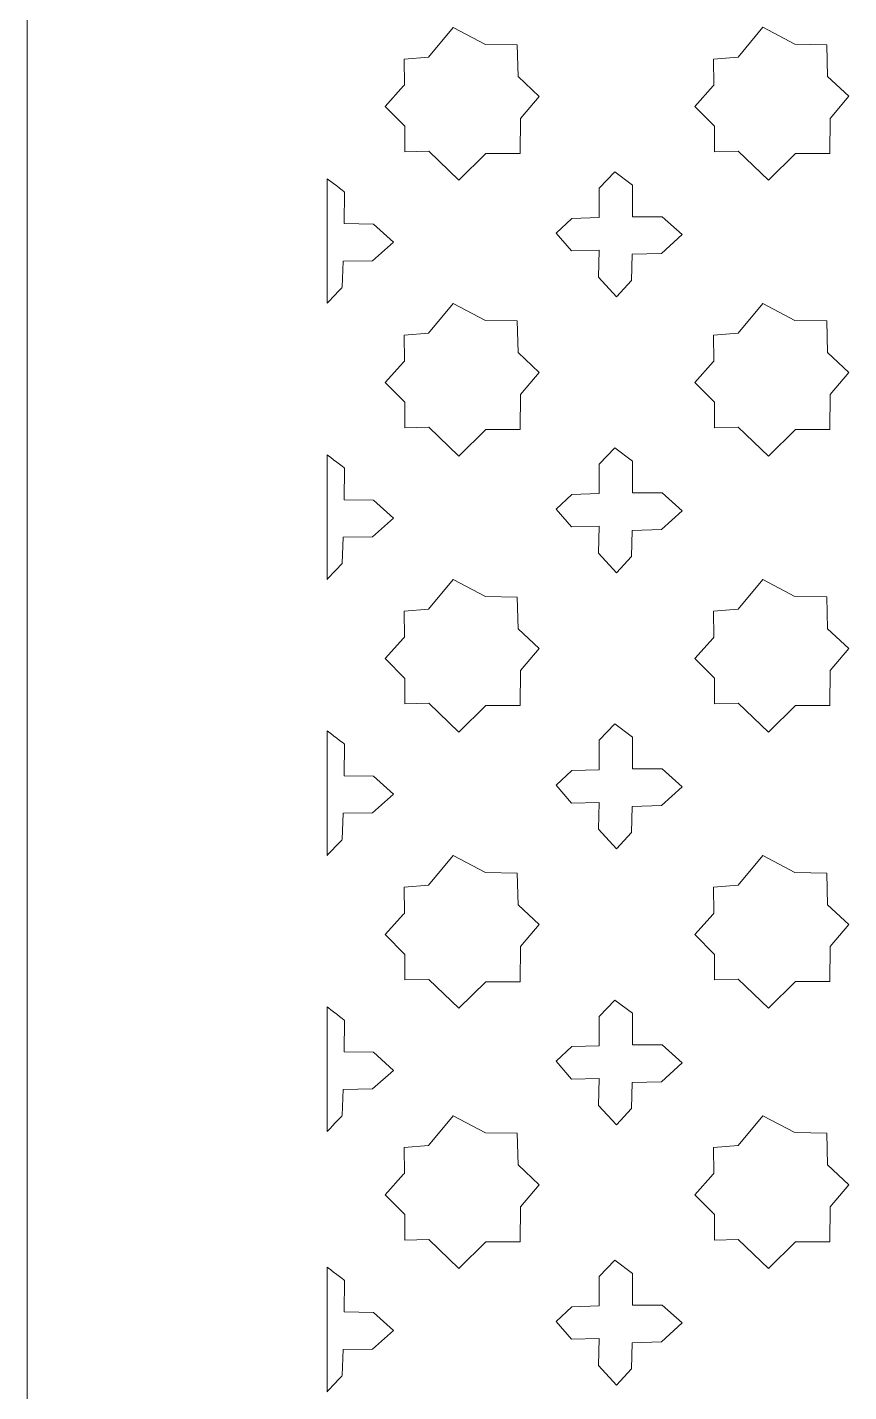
# Model space of a CAD drawing. Header units: millimetres. Extents: x -4097 to -2704, y 515 to 1715.
# Drawn here: x -3255.3 to -3145.7, y 1385.8 to 1567.6 of the extents above; entities that cross this region are included whole.
import ezdxf

# ---------------------------------------------------------------- set-up
doc = ezdxf.new("R2010")
doc.units = ezdxf.units.MM
doc.header["$MEASUREMENT"] = 0
doc.layers.add('Katman 1', color=7, linetype='Continuous')

msp = doc.modelspace()

# ---------------------------------------------------------------- linework, layer by layer
at = {"layer": 'Katman 1', "color": 250, "lineweight": 20}
for points in [[(-3255.2674, 534.0834), (-3255.2674, 534.0834), (-3255.2674, 1696.2782), (-3255.2674, 1696.2782)], [(-3215.267, 1547.4637), (-3215.267, 1543.6246), (-3215.267, 1537.9572), (-3215.267, 1530.8536)], [(-3215.267, 1510.6672), (-3215.267, 1506.8282), (-3215.267, 1501.1608), (-3215.267, 1494.0571)], [(-3215.267, 1473.8707), (-3215.267, 1470.0316), (-3215.267, 1464.3642), (-3215.267, 1457.2606)], [(-3215.267, 1437.0742), (-3215.267, 1433.2352), (-3215.267, 1427.5678), (-3215.267, 1420.4641)], [(-3215.267, 1402.3973), (-3215.267, 1398.5581), (-3215.267, 1392.8907), (-3215.267, 1385.787)]]:
    msp.add_open_spline(points, degree=3, dxfattribs=at)
for points, knots in [([(-3201.7243, 1551.1332), (-3201.7243, 1551.1332), (-3204.9032, 1551.0479), (-3204.9032, 1551.0479), (-3204.9032, 1551.0479), (-3204.9032, 1554.4565), (-3204.9032, 1554.4565), (-3204.9032, 1554.4565), (-3207.521, 1557.0982), (-3207.521, 1557.0982), (-3207.521, 1557.0982), (-3205.0902, 1559.825), (-3205.0902, 1559.825), (-3205.0902, 1559.825), (-3204.9843, 1559.9318), (-3204.9843, 1559.9318), (-3204.9843, 1559.9318), (-3205.0264, 1563.4036), (-3205.0264, 1563.4036), (-3205.0264, 1563.4036), (-3201.7521, 1563.669), (-3201.7521, 1563.669), (-3201.7521, 1563.669), (-3198.4692, 1567.6331), (-3198.4692, 1567.6331), (-3198.4692, 1567.6331), (-3194.1681, 1565.3715), (-3194.1681, 1565.3715), (-3194.1681, 1565.3715), (-3189.9223, 1565.2961), (-3189.9223, 1565.2961), (-3189.9223, 1565.2961), (-3189.8119, 1561.0747), (-3189.8119, 1561.0747), (-3189.8119, 1561.0747), (-3186.9997, 1558.4361), (-3186.9997, 1558.4361), (-3186.9997, 1558.4361), (-3189.4812, 1555.4961), (-3189.4812, 1555.4961), (-3189.4812, 1555.4961), (-3189.5363, 1550.8221), (-3189.5363, 1550.8221), (-3189.5363, 1550.8221), (-3194.1131, 1550.8221), (-3194.1131, 1550.8221), (-3194.1131, 1550.8221), (-3197.6972, 1547.2791), (-3197.6972, 1547.2791), (-3197.6972, 1547.2791), (-3201.7243, 1551.1332), (-3201.7243, 1551.1332)], [0, 0, 0, 0, 0.05882353, 0.05882353, 0.05882353, 0.11764706, 0.11764706, 0.11764706, 0.17647059, 0.17647059, 0.17647059, 0.23529412, 0.23529412, 0.23529412, 0.29411765, 0.29411765, 0.29411765, 0.35294118, 0.35294118, 0.35294118, 0.41176471, 0.41176471, 0.41176471, 0.47058824, 0.47058824, 0.47058824, 0.52941176, 0.52941176, 0.52941176, 0.58823529, 0.58823529, 0.58823529, 0.64705882, 0.64705882, 0.64705882, 0.70588235, 0.70588235, 0.70588235, 0.76470588, 0.76470588, 0.76470588, 0.82352941, 0.82352941, 0.82352941, 0.88235294, 0.88235294, 0.88235294, 0.94117647, 0.94117647, 0.94117647, 1, 1, 1, 1]), ([(-3160.4484, 1551.1384), (-3160.4484, 1551.1384), (-3163.6273, 1551.0532), (-3163.6273, 1551.0532), (-3163.6273, 1551.0532), (-3163.6273, 1554.4619), (-3163.6273, 1554.4619), (-3163.6273, 1554.4619), (-3166.2451, 1557.1034), (-3166.2451, 1557.1034), (-3166.2451, 1557.1034), (-3163.8142, 1559.8301), (-3163.8142, 1559.8301), (-3163.8142, 1559.8301), (-3163.7085, 1559.9371), (-3163.7085, 1559.9371), (-3163.7085, 1559.9371), (-3163.7503, 1563.409), (-3163.7503, 1563.409), (-3163.7503, 1563.409), (-3160.4763, 1563.6744), (-3160.4763, 1563.6744), (-3160.4763, 1563.6744), (-3157.1932, 1567.6385), (-3157.1932, 1567.6385), (-3157.1932, 1567.6385), (-3152.8922, 1565.3769), (-3152.8922, 1565.3769), (-3152.8922, 1565.3769), (-3148.6464, 1565.3015), (-3148.6464, 1565.3015), (-3148.6464, 1565.3015), (-3148.536, 1561.08), (-3148.536, 1561.08), (-3148.536, 1561.08), (-3145.7238, 1558.4415), (-3145.7238, 1558.4415), (-3145.7238, 1558.4415), (-3148.2052, 1555.5014), (-3148.2052, 1555.5014), (-3148.2052, 1555.5014), (-3148.2603, 1550.8275), (-3148.2603, 1550.8275), (-3148.2603, 1550.8275), (-3152.8371, 1550.8275), (-3152.8371, 1550.8275), (-3152.8371, 1550.8275), (-3156.4214, 1547.2844), (-3156.4214, 1547.2844), (-3156.4214, 1547.2844), (-3160.4484, 1551.1384), (-3160.4484, 1551.1384)], [0, 0, 0, 0, 0.05882353, 0.05882353, 0.05882353, 0.11764706, 0.11764706, 0.11764706, 0.17647059, 0.17647059, 0.17647059, 0.23529412, 0.23529412, 0.23529412, 0.29411765, 0.29411765, 0.29411765, 0.35294118, 0.35294118, 0.35294118, 0.41176471, 0.41176471, 0.41176471, 0.47058824, 0.47058824, 0.47058824, 0.52941176, 0.52941176, 0.52941176, 0.58823529, 0.58823529, 0.58823529, 0.64705882, 0.64705882, 0.64705882, 0.70588235, 0.70588235, 0.70588235, 0.76470588, 0.76470588, 0.76470588, 0.82352941, 0.82352941, 0.82352941, 0.88235294, 0.88235294, 0.88235294, 0.94117647, 0.94117647, 0.94117647, 1, 1, 1, 1]), ([(-3176.6703, 1531.7231), (-3176.6703, 1531.7231), (-3179.0761, 1534.3354), (-3179.0761, 1534.3354), (-3179.0761, 1534.3354), (-3179.0138, 1537.9248), (-3179.0138, 1537.9248), (-3179.0138, 1537.9248), (-3182.676, 1537.8358), (-3182.676, 1537.8358), (-3182.676, 1537.8358), (-3184.7176, 1540.2131), (-3184.7176, 1540.2131), (-3184.7176, 1540.2131), (-3182.6434, 1542.1723), (-3182.6434, 1542.1723), (-3182.6434, 1542.1723), (-3178.9932, 1542.2811), (-3178.9932, 1542.2811), (-3178.9932, 1542.2811), (-3178.9932, 1546.1997), (-3178.9932, 1546.1997), (-3178.9932, 1546.1997), (-3176.9191, 1548.3765), (-3176.9191, 1548.3765), (-3176.9191, 1548.3765), (-3174.5628, 1546.6056), (-3174.5628, 1546.6056), (-3174.5628, 1546.6056), (-3174.5628, 1542.3901), (-3174.5628, 1542.3901), (-3174.5628, 1542.3901), (-3170.6153, 1542.3901), (-3170.6153, 1542.3901), (-3170.6153, 1542.3901), (-3167.9274, 1540.0084), (-3167.9274, 1540.0084), (-3167.9274, 1540.0084), (-3170.697, 1537.4919), (-3170.697, 1537.4919), (-3170.697, 1537.4919), (-3174.5962, 1537.3831), (-3174.5962, 1537.3831), (-3174.5962, 1537.3831), (-3174.6792, 1533.9001), (-3174.6792, 1533.9001), (-3174.6792, 1533.9001), (-3176.6703, 1531.7231), (-3176.6703, 1531.7231)], [0, 0, 0, 0, 0.0625, 0.0625, 0.0625, 0.125, 0.125, 0.125, 0.1875, 0.1875, 0.1875, 0.25, 0.25, 0.25, 0.3125, 0.3125, 0.3125, 0.375, 0.375, 0.375, 0.4375, 0.4375, 0.4375, 0.5, 0.5, 0.5, 0.5625, 0.5625, 0.5625, 0.625, 0.625, 0.625, 0.6875, 0.6875, 0.6875, 0.75, 0.75, 0.75, 0.8125, 0.8125, 0.8125, 0.875, 0.875, 0.875, 0.9375, 0.9375, 0.9375, 1, 1, 1, 1]), ([(-3215.267, 1547.4637), (-3214.972, 1547.2358), (-3212.9715, 1545.689), (-3212.9715, 1545.689), (-3212.9715, 1545.689), (-3213.0293, 1541.4739), (-3213.0293, 1541.4739), (-3213.0293, 1541.4739), (-3209.0822, 1541.4205), (-3209.0822, 1541.4205), (-3209.0822, 1541.4205), (-3206.4273, 1539.003), (-3206.4273, 1539.003), (-3206.4273, 1539.003), (-3209.2312, 1536.5241), (-3209.2312, 1536.5241), (-3209.2312, 1536.5241), (-3213.1316, 1536.468), (-3213.1316, 1536.468), (-3213.1316, 1536.468), (-3213.2624, 1532.9864), (-3213.2624, 1532.9864), (-3213.2624, 1532.9864), (-3215.0764, 1531.0566), (-3215.267, 1530.8536)], [0, 0, 0, 0, 0.125, 0.125, 0.125, 0.25, 0.25, 0.25, 0.375, 0.375, 0.375, 0.5, 0.5, 0.5, 0.625, 0.625, 0.625, 0.75, 0.75, 0.75, 0.875, 0.875, 0.875, 1, 1, 1, 1]), ([(-3201.7243, 1514.3366), (-3201.7243, 1514.3366), (-3204.9032, 1514.2514), (-3204.9032, 1514.2514), (-3204.9032, 1514.2514), (-3204.9032, 1517.6599), (-3204.9032, 1517.6599), (-3204.9032, 1517.6599), (-3207.521, 1520.3016), (-3207.521, 1520.3016), (-3207.521, 1520.3016), (-3205.0902, 1523.0285), (-3205.0902, 1523.0285), (-3205.0902, 1523.0285), (-3204.9843, 1523.1354), (-3204.9843, 1523.1354), (-3204.9843, 1523.1354), (-3205.0264, 1526.6072), (-3205.0264, 1526.6072), (-3205.0264, 1526.6072), (-3201.7521, 1526.8725), (-3201.7521, 1526.8725), (-3201.7521, 1526.8725), (-3198.4692, 1530.8367), (-3198.4692, 1530.8367), (-3198.4692, 1530.8367), (-3194.1681, 1528.5751), (-3194.1681, 1528.5751), (-3194.1681, 1528.5751), (-3189.9223, 1528.4996), (-3189.9223, 1528.4996), (-3189.9223, 1528.4996), (-3189.8119, 1524.2781), (-3189.8119, 1524.2781), (-3189.8119, 1524.2781), (-3186.9997, 1521.6396), (-3186.9997, 1521.6396), (-3186.9997, 1521.6396), (-3189.4812, 1518.6996), (-3189.4812, 1518.6996), (-3189.4812, 1518.6996), (-3189.5363, 1514.0256), (-3189.5363, 1514.0256), (-3189.5363, 1514.0256), (-3194.1131, 1514.0256), (-3194.1131, 1514.0256), (-3194.1131, 1514.0256), (-3197.6972, 1510.4826), (-3197.6972, 1510.4826), (-3197.6972, 1510.4826), (-3201.7243, 1514.3366), (-3201.7243, 1514.3366)], [0, 0, 0, 0, 0.05882353, 0.05882353, 0.05882353, 0.11764706, 0.11764706, 0.11764706, 0.17647059, 0.17647059, 0.17647059, 0.23529412, 0.23529412, 0.23529412, 0.29411765, 0.29411765, 0.29411765, 0.35294118, 0.35294118, 0.35294118, 0.41176471, 0.41176471, 0.41176471, 0.47058824, 0.47058824, 0.47058824, 0.52941176, 0.52941176, 0.52941176, 0.58823529, 0.58823529, 0.58823529, 0.64705882, 0.64705882, 0.64705882, 0.70588235, 0.70588235, 0.70588235, 0.76470588, 0.76470588, 0.76470588, 0.82352941, 0.82352941, 0.82352941, 0.88235294, 0.88235294, 0.88235294, 0.94117647, 0.94117647, 0.94117647, 1, 1, 1, 1]), ([(-3160.4484, 1514.3419), (-3160.4484, 1514.3419), (-3163.6273, 1514.2567), (-3163.6273, 1514.2567), (-3163.6273, 1514.2567), (-3163.6273, 1517.6653), (-3163.6273, 1517.6653), (-3163.6273, 1517.6653), (-3166.2451, 1520.3069), (-3166.2451, 1520.3069), (-3166.2451, 1520.3069), (-3163.8142, 1523.0337), (-3163.8142, 1523.0337), (-3163.8142, 1523.0337), (-3163.7085, 1523.1407), (-3163.7085, 1523.1407), (-3163.7085, 1523.1407), (-3163.7503, 1526.6126), (-3163.7503, 1526.6126), (-3163.7503, 1526.6126), (-3160.4763, 1526.8779), (-3160.4763, 1526.8779), (-3160.4763, 1526.8779), (-3157.1932, 1530.8421), (-3157.1932, 1530.8421), (-3157.1932, 1530.8421), (-3152.8922, 1528.5805), (-3152.8922, 1528.5805), (-3152.8922, 1528.5805), (-3148.6464, 1528.505), (-3148.6464, 1528.505), (-3148.6464, 1528.505), (-3148.536, 1524.2834), (-3148.536, 1524.2834), (-3148.536, 1524.2834), (-3145.7238, 1521.6449), (-3145.7238, 1521.6449), (-3145.7238, 1521.6449), (-3148.2052, 1518.7049), (-3148.2052, 1518.7049), (-3148.2052, 1518.7049), (-3148.2603, 1514.031), (-3148.2603, 1514.031), (-3148.2603, 1514.031), (-3152.8371, 1514.031), (-3152.8371, 1514.031), (-3152.8371, 1514.031), (-3156.4214, 1510.4879), (-3156.4214, 1510.4879), (-3156.4214, 1510.4879), (-3160.4484, 1514.3419), (-3160.4484, 1514.3419)], [0, 0, 0, 0, 0.05882353, 0.05882353, 0.05882353, 0.11764706, 0.11764706, 0.11764706, 0.17647059, 0.17647059, 0.17647059, 0.23529412, 0.23529412, 0.23529412, 0.29411765, 0.29411765, 0.29411765, 0.35294118, 0.35294118, 0.35294118, 0.41176471, 0.41176471, 0.41176471, 0.47058824, 0.47058824, 0.47058824, 0.52941176, 0.52941176, 0.52941176, 0.58823529, 0.58823529, 0.58823529, 0.64705882, 0.64705882, 0.64705882, 0.70588235, 0.70588235, 0.70588235, 0.76470588, 0.76470588, 0.76470588, 0.82352941, 0.82352941, 0.82352941, 0.88235294, 0.88235294, 0.88235294, 0.94117647, 0.94117647, 0.94117647, 1, 1, 1, 1]), ([(-3176.6703, 1494.9266), (-3176.6703, 1494.9266), (-3179.0761, 1497.5389), (-3179.0761, 1497.5389), (-3179.0761, 1497.5389), (-3179.0138, 1501.1283), (-3179.0138, 1501.1283), (-3179.0138, 1501.1283), (-3182.676, 1501.0393), (-3182.676, 1501.0393), (-3182.676, 1501.0393), (-3184.7176, 1503.4166), (-3184.7176, 1503.4166), (-3184.7176, 1503.4166), (-3182.6434, 1505.3758), (-3182.6434, 1505.3758), (-3182.6434, 1505.3758), (-3178.9932, 1505.4846), (-3178.9932, 1505.4846), (-3178.9932, 1505.4846), (-3178.9932, 1509.4031), (-3178.9932, 1509.4031), (-3178.9932, 1509.4031), (-3176.9191, 1511.58), (-3176.9191, 1511.58), (-3176.9191, 1511.58), (-3174.5628, 1509.809), (-3174.5628, 1509.809), (-3174.5628, 1509.809), (-3174.5628, 1505.5935), (-3174.5628, 1505.5935), (-3174.5628, 1505.5935), (-3170.6153, 1505.5935), (-3170.6153, 1505.5935), (-3170.6153, 1505.5935), (-3167.9274, 1503.212), (-3167.9274, 1503.212), (-3167.9274, 1503.212), (-3170.697, 1500.6955), (-3170.697, 1500.6955), (-3170.697, 1500.6955), (-3174.5962, 1500.5867), (-3174.5962, 1500.5867), (-3174.5962, 1500.5867), (-3174.6792, 1497.1036), (-3174.6792, 1497.1036), (-3174.6792, 1497.1036), (-3176.6703, 1494.9266), (-3176.6703, 1494.9266)], [0, 0, 0, 0, 0.0625, 0.0625, 0.0625, 0.125, 0.125, 0.125, 0.1875, 0.1875, 0.1875, 0.25, 0.25, 0.25, 0.3125, 0.3125, 0.3125, 0.375, 0.375, 0.375, 0.4375, 0.4375, 0.4375, 0.5, 0.5, 0.5, 0.5625, 0.5625, 0.5625, 0.625, 0.625, 0.625, 0.6875, 0.6875, 0.6875, 0.75, 0.75, 0.75, 0.8125, 0.8125, 0.8125, 0.875, 0.875, 0.875, 0.9375, 0.9375, 0.9375, 1, 1, 1, 1]), ([(-3215.267, 1510.6672), (-3214.972, 1510.4393), (-3212.9715, 1508.8926), (-3212.9715, 1508.8926), (-3212.9715, 1508.8926), (-3213.0293, 1504.6775), (-3213.0293, 1504.6775), (-3213.0293, 1504.6775), (-3209.0822, 1504.6241), (-3209.0822, 1504.6241), (-3209.0822, 1504.6241), (-3206.4273, 1502.2063), (-3206.4273, 1502.2063), (-3206.4273, 1502.2063), (-3209.2312, 1499.7275), (-3209.2312, 1499.7275), (-3209.2312, 1499.7275), (-3213.1316, 1499.6713), (-3213.1316, 1499.6713), (-3213.1316, 1499.6713), (-3213.2624, 1496.1898), (-3213.2624, 1496.1898), (-3213.2624, 1496.1898), (-3215.0764, 1494.2601), (-3215.267, 1494.0571)], [0, 0, 0, 0, 0.125, 0.125, 0.125, 0.25, 0.25, 0.25, 0.375, 0.375, 0.375, 0.5, 0.5, 0.5, 0.625, 0.625, 0.625, 0.75, 0.75, 0.75, 0.875, 0.875, 0.875, 1, 1, 1, 1]), ([(-3201.7243, 1477.5402), (-3201.7243, 1477.5402), (-3204.9032, 1477.4549), (-3204.9032, 1477.4549), (-3204.9032, 1477.4549), (-3204.9032, 1480.8635), (-3204.9032, 1480.8635), (-3204.9032, 1480.8635), (-3207.521, 1483.5052), (-3207.521, 1483.5052), (-3207.521, 1483.5052), (-3205.0902, 1486.2319), (-3205.0902, 1486.2319), (-3205.0902, 1486.2319), (-3204.9843, 1486.3388), (-3204.9843, 1486.3388), (-3204.9843, 1486.3388), (-3205.0264, 1489.8106), (-3205.0264, 1489.8106), (-3205.0264, 1489.8106), (-3201.7521, 1490.076), (-3201.7521, 1490.076), (-3201.7521, 1490.076), (-3198.4692, 1494.0401), (-3198.4692, 1494.0401), (-3198.4692, 1494.0401), (-3194.1681, 1491.7785), (-3194.1681, 1491.7785), (-3194.1681, 1491.7785), (-3189.9223, 1491.7031), (-3189.9223, 1491.7031), (-3189.9223, 1491.7031), (-3189.8119, 1487.4817), (-3189.8119, 1487.4817), (-3189.8119, 1487.4817), (-3186.9997, 1484.8431), (-3186.9997, 1484.8431), (-3186.9997, 1484.8431), (-3189.4812, 1481.9031), (-3189.4812, 1481.9031), (-3189.4812, 1481.9031), (-3189.5363, 1477.2291), (-3189.5363, 1477.2291), (-3189.5363, 1477.2291), (-3194.1131, 1477.2291), (-3194.1131, 1477.2291), (-3194.1131, 1477.2291), (-3197.6972, 1473.6861), (-3197.6972, 1473.6861), (-3197.6972, 1473.6861), (-3201.7243, 1477.5402), (-3201.7243, 1477.5402)], [0, 0, 0, 0, 0.05882353, 0.05882353, 0.05882353, 0.11764706, 0.11764706, 0.11764706, 0.17647059, 0.17647059, 0.17647059, 0.23529412, 0.23529412, 0.23529412, 0.29411765, 0.29411765, 0.29411765, 0.35294118, 0.35294118, 0.35294118, 0.41176471, 0.41176471, 0.41176471, 0.47058824, 0.47058824, 0.47058824, 0.52941176, 0.52941176, 0.52941176, 0.58823529, 0.58823529, 0.58823529, 0.64705882, 0.64705882, 0.64705882, 0.70588235, 0.70588235, 0.70588235, 0.76470588, 0.76470588, 0.76470588, 0.82352941, 0.82352941, 0.82352941, 0.88235294, 0.88235294, 0.88235294, 0.94117647, 0.94117647, 0.94117647, 1, 1, 1, 1]), ([(-3160.4484, 1477.5454), (-3160.4484, 1477.5454), (-3163.6273, 1477.4602), (-3163.6273, 1477.4602), (-3163.6273, 1477.4602), (-3163.6273, 1480.8689), (-3163.6273, 1480.8689), (-3163.6273, 1480.8689), (-3166.2451, 1483.5104), (-3166.2451, 1483.5104), (-3166.2451, 1483.5104), (-3163.8142, 1486.2371), (-3163.8142, 1486.2371), (-3163.8142, 1486.2371), (-3163.7085, 1486.3441), (-3163.7085, 1486.3441), (-3163.7085, 1486.3441), (-3163.7503, 1489.816), (-3163.7503, 1489.816), (-3163.7503, 1489.816), (-3160.4763, 1490.0814), (-3160.4763, 1490.0814), (-3160.4763, 1490.0814), (-3157.1932, 1494.0455), (-3157.1932, 1494.0455), (-3157.1932, 1494.0455), (-3152.8922, 1491.7839), (-3152.8922, 1491.7839), (-3152.8922, 1491.7839), (-3148.6464, 1491.7085), (-3148.6464, 1491.7085), (-3148.6464, 1491.7085), (-3148.536, 1487.4869), (-3148.536, 1487.4869), (-3148.536, 1487.4869), (-3145.7238, 1484.8485), (-3145.7238, 1484.8485), (-3145.7238, 1484.8485), (-3148.2052, 1481.9084), (-3148.2052, 1481.9084), (-3148.2052, 1481.9084), (-3148.2603, 1477.2345), (-3148.2603, 1477.2345), (-3148.2603, 1477.2345), (-3152.8371, 1477.2345), (-3152.8371, 1477.2345), (-3152.8371, 1477.2345), (-3156.4214, 1473.6914), (-3156.4214, 1473.6914), (-3156.4214, 1473.6914), (-3160.4484, 1477.5454), (-3160.4484, 1477.5454)], [0, 0, 0, 0, 0.05882353, 0.05882353, 0.05882353, 0.11764706, 0.11764706, 0.11764706, 0.17647059, 0.17647059, 0.17647059, 0.23529412, 0.23529412, 0.23529412, 0.29411765, 0.29411765, 0.29411765, 0.35294118, 0.35294118, 0.35294118, 0.41176471, 0.41176471, 0.41176471, 0.47058824, 0.47058824, 0.47058824, 0.52941176, 0.52941176, 0.52941176, 0.58823529, 0.58823529, 0.58823529, 0.64705882, 0.64705882, 0.64705882, 0.70588235, 0.70588235, 0.70588235, 0.76470588, 0.76470588, 0.76470588, 0.82352941, 0.82352941, 0.82352941, 0.88235294, 0.88235294, 0.88235294, 0.94117647, 0.94117647, 0.94117647, 1, 1, 1, 1]), ([(-3215.267, 1473.8707), (-3214.972, 1473.6428), (-3212.9715, 1472.096), (-3212.9715, 1472.096), (-3212.9715, 1472.096), (-3213.0293, 1467.8809), (-3213.0293, 1467.8809), (-3213.0293, 1467.8809), (-3209.0822, 1467.8275), (-3209.0822, 1467.8275), (-3209.0822, 1467.8275), (-3206.4273, 1465.4099), (-3206.4273, 1465.4099), (-3206.4273, 1465.4099), (-3209.2312, 1462.9311), (-3209.2312, 1462.9311), (-3209.2312, 1462.9311), (-3213.1316, 1462.8749), (-3213.1316, 1462.8749), (-3213.1316, 1462.8749), (-3213.2624, 1459.3933), (-3213.2624, 1459.3933), (-3213.2624, 1459.3933), (-3215.0764, 1457.4636), (-3215.267, 1457.2606)], [0, 0, 0, 0, 0.125, 0.125, 0.125, 0.25, 0.25, 0.25, 0.375, 0.375, 0.375, 0.5, 0.5, 0.5, 0.625, 0.625, 0.625, 0.75, 0.75, 0.75, 0.875, 0.875, 0.875, 1, 1, 1, 1]), ([(-3176.6703, 1458.1301), (-3176.6703, 1458.1301), (-3179.0761, 1460.7423), (-3179.0761, 1460.7423), (-3179.0761, 1460.7423), (-3179.0138, 1464.3318), (-3179.0138, 1464.3318), (-3179.0138, 1464.3318), (-3182.676, 1464.2428), (-3182.676, 1464.2428), (-3182.676, 1464.2428), (-3184.7176, 1466.62), (-3184.7176, 1466.62), (-3184.7176, 1466.62), (-3182.6434, 1468.5792), (-3182.6434, 1468.5792), (-3182.6434, 1468.5792), (-3178.9932, 1468.688), (-3178.9932, 1468.688), (-3178.9932, 1468.688), (-3178.9932, 1472.6066), (-3178.9932, 1472.6066), (-3178.9932, 1472.6066), (-3176.9191, 1474.7834), (-3176.9191, 1474.7834), (-3176.9191, 1474.7834), (-3174.5628, 1473.0125), (-3174.5628, 1473.0125), (-3174.5628, 1473.0125), (-3174.5628, 1468.7971), (-3174.5628, 1468.7971), (-3174.5628, 1468.7971), (-3170.6153, 1468.7971), (-3170.6153, 1468.7971), (-3170.6153, 1468.7971), (-3167.9274, 1466.4154), (-3167.9274, 1466.4154), (-3167.9274, 1466.4154), (-3170.697, 1463.8989), (-3170.697, 1463.8989), (-3170.697, 1463.8989), (-3174.5962, 1463.79), (-3174.5962, 1463.79), (-3174.5962, 1463.79), (-3174.6792, 1460.307), (-3174.6792, 1460.307), (-3174.6792, 1460.307), (-3176.6703, 1458.1301), (-3176.6703, 1458.1301)], [0, 0, 0, 0, 0.0625, 0.0625, 0.0625, 0.125, 0.125, 0.125, 0.1875, 0.1875, 0.1875, 0.25, 0.25, 0.25, 0.3125, 0.3125, 0.3125, 0.375, 0.375, 0.375, 0.4375, 0.4375, 0.4375, 0.5, 0.5, 0.5, 0.5625, 0.5625, 0.5625, 0.625, 0.625, 0.625, 0.6875, 0.6875, 0.6875, 0.75, 0.75, 0.75, 0.8125, 0.8125, 0.8125, 0.875, 0.875, 0.875, 0.9375, 0.9375, 0.9375, 1, 1, 1, 1]), ([(-3201.7243, 1440.7436), (-3201.7243, 1440.7436), (-3204.9032, 1440.6584), (-3204.9032, 1440.6584), (-3204.9032, 1440.6584), (-3204.9032, 1444.0669), (-3204.9032, 1444.0669), (-3204.9032, 1444.0669), (-3207.521, 1446.7086), (-3207.521, 1446.7086), (-3207.521, 1446.7086), (-3205.0902, 1449.4355), (-3205.0902, 1449.4355), (-3205.0902, 1449.4355), (-3204.9843, 1449.5424), (-3204.9843, 1449.5424), (-3204.9843, 1449.5424), (-3205.0264, 1453.0142), (-3205.0264, 1453.0142), (-3205.0264, 1453.0142), (-3201.7521, 1453.2795), (-3201.7521, 1453.2795), (-3201.7521, 1453.2795), (-3198.4692, 1457.2437), (-3198.4692, 1457.2437), (-3198.4692, 1457.2437), (-3194.1681, 1454.9821), (-3194.1681, 1454.9821), (-3194.1681, 1454.9821), (-3189.9223, 1454.9066), (-3189.9223, 1454.9066), (-3189.9223, 1454.9066), (-3189.8119, 1450.6851), (-3189.8119, 1450.6851), (-3189.8119, 1450.6851), (-3186.9997, 1448.0466), (-3186.9997, 1448.0466), (-3186.9997, 1448.0466), (-3189.4812, 1445.1066), (-3189.4812, 1445.1066), (-3189.4812, 1445.1066), (-3189.5363, 1440.4326), (-3189.5363, 1440.4326), (-3189.5363, 1440.4326), (-3194.1131, 1440.4326), (-3194.1131, 1440.4326), (-3194.1131, 1440.4326), (-3197.6972, 1436.8895), (-3197.6972, 1436.8895), (-3197.6972, 1436.8895), (-3201.7243, 1440.7436), (-3201.7243, 1440.7436)], [0, 0, 0, 0, 0.05882353, 0.05882353, 0.05882353, 0.11764706, 0.11764706, 0.11764706, 0.17647059, 0.17647059, 0.17647059, 0.23529412, 0.23529412, 0.23529412, 0.29411765, 0.29411765, 0.29411765, 0.35294118, 0.35294118, 0.35294118, 0.41176471, 0.41176471, 0.41176471, 0.47058824, 0.47058824, 0.47058824, 0.52941176, 0.52941176, 0.52941176, 0.58823529, 0.58823529, 0.58823529, 0.64705882, 0.64705882, 0.64705882, 0.70588235, 0.70588235, 0.70588235, 0.76470588, 0.76470588, 0.76470588, 0.82352941, 0.82352941, 0.82352941, 0.88235294, 0.88235294, 0.88235294, 0.94117647, 0.94117647, 0.94117647, 1, 1, 1, 1]), ([(-3160.4484, 1440.7489), (-3160.4484, 1440.7489), (-3163.6273, 1440.6637), (-3163.6273, 1440.6637), (-3163.6273, 1440.6637), (-3163.6273, 1444.0723), (-3163.6273, 1444.0723), (-3163.6273, 1444.0723), (-3166.2451, 1446.7139), (-3166.2451, 1446.7139), (-3166.2451, 1446.7139), (-3163.8142, 1449.4407), (-3163.8142, 1449.4407), (-3163.8142, 1449.4407), (-3163.7085, 1449.5477), (-3163.7085, 1449.5477), (-3163.7085, 1449.5477), (-3163.7503, 1453.0196), (-3163.7503, 1453.0196), (-3163.7503, 1453.0196), (-3160.4763, 1453.2849), (-3160.4763, 1453.2849), (-3160.4763, 1453.2849), (-3157.1932, 1457.2491), (-3157.1932, 1457.2491), (-3157.1932, 1457.2491), (-3152.8922, 1454.9875), (-3152.8922, 1454.9875), (-3152.8922, 1454.9875), (-3148.6464, 1454.912), (-3148.6464, 1454.912), (-3148.6464, 1454.912), (-3148.536, 1450.6903), (-3148.536, 1450.6903), (-3148.536, 1450.6903), (-3145.7238, 1448.0519), (-3145.7238, 1448.0519), (-3145.7238, 1448.0519), (-3148.2052, 1445.1119), (-3148.2052, 1445.1119), (-3148.2052, 1445.1119), (-3148.2603, 1440.438), (-3148.2603, 1440.438), (-3148.2603, 1440.438), (-3152.8371, 1440.438), (-3152.8371, 1440.438), (-3152.8371, 1440.438), (-3156.4214, 1436.8948), (-3156.4214, 1436.8948), (-3156.4214, 1436.8948), (-3160.4484, 1440.7489), (-3160.4484, 1440.7489)], [0, 0, 0, 0, 0.05882353, 0.05882353, 0.05882353, 0.11764706, 0.11764706, 0.11764706, 0.17647059, 0.17647059, 0.17647059, 0.23529412, 0.23529412, 0.23529412, 0.29411765, 0.29411765, 0.29411765, 0.35294118, 0.35294118, 0.35294118, 0.41176471, 0.41176471, 0.41176471, 0.47058824, 0.47058824, 0.47058824, 0.52941176, 0.52941176, 0.52941176, 0.58823529, 0.58823529, 0.58823529, 0.64705882, 0.64705882, 0.64705882, 0.70588235, 0.70588235, 0.70588235, 0.76470588, 0.76470588, 0.76470588, 0.82352941, 0.82352941, 0.82352941, 0.88235294, 0.88235294, 0.88235294, 0.94117647, 0.94117647, 0.94117647, 1, 1, 1, 1]), ([(-3215.267, 1437.0742), (-3214.972, 1436.8462), (-3212.9715, 1435.2995), (-3212.9715, 1435.2995), (-3212.9715, 1435.2995), (-3213.0293, 1431.0844), (-3213.0293, 1431.0844), (-3213.0293, 1431.0844), (-3209.0822, 1431.031), (-3209.0822, 1431.031), (-3209.0822, 1431.031), (-3206.4273, 1428.6133), (-3206.4273, 1428.6133), (-3206.4273, 1428.6133), (-3209.2312, 1426.1345), (-3209.2312, 1426.1345), (-3209.2312, 1426.1345), (-3213.1316, 1426.0783), (-3213.1316, 1426.0783), (-3213.1316, 1426.0783), (-3213.2624, 1422.5967), (-3213.2624, 1422.5967), (-3213.2624, 1422.5967), (-3215.0764, 1420.6671), (-3215.267, 1420.4641)], [0, 0, 0, 0, 0.125, 0.125, 0.125, 0.25, 0.25, 0.25, 0.375, 0.375, 0.375, 0.5, 0.5, 0.5, 0.625, 0.625, 0.625, 0.75, 0.75, 0.75, 0.875, 0.875, 0.875, 1, 1, 1, 1]), ([(-3176.6703, 1421.3336), (-3176.6703, 1421.3336), (-3179.0761, 1423.9459), (-3179.0761, 1423.9459), (-3179.0761, 1423.9459), (-3179.0138, 1427.5353), (-3179.0138, 1427.5353), (-3179.0138, 1427.5353), (-3182.676, 1427.4463), (-3182.676, 1427.4463), (-3182.676, 1427.4463), (-3184.7176, 1429.8236), (-3184.7176, 1429.8236), (-3184.7176, 1429.8236), (-3182.6434, 1431.7828), (-3182.6434, 1431.7828), (-3182.6434, 1431.7828), (-3178.9932, 1431.8916), (-3178.9932, 1431.8916), (-3178.9932, 1431.8916), (-3178.9932, 1435.8101), (-3178.9932, 1435.8101), (-3178.9932, 1435.8101), (-3176.9191, 1437.9869), (-3176.9191, 1437.9869), (-3176.9191, 1437.9869), (-3174.5628, 1436.2159), (-3174.5628, 1436.2159), (-3174.5628, 1436.2159), (-3174.5628, 1432.0005), (-3174.5628, 1432.0005), (-3174.5628, 1432.0005), (-3170.6153, 1432.0005), (-3170.6153, 1432.0005), (-3170.6153, 1432.0005), (-3167.9274, 1429.619), (-3167.9274, 1429.619), (-3167.9274, 1429.619), (-3170.697, 1427.1023), (-3170.697, 1427.1023), (-3170.697, 1427.1023), (-3174.5962, 1426.9935), (-3174.5962, 1426.9935), (-3174.5962, 1426.9935), (-3174.6792, 1423.5106), (-3174.6792, 1423.5106), (-3174.6792, 1423.5106), (-3176.6703, 1421.3336), (-3176.6703, 1421.3336)], [0, 0, 0, 0, 0.0625, 0.0625, 0.0625, 0.125, 0.125, 0.125, 0.1875, 0.1875, 0.1875, 0.25, 0.25, 0.25, 0.3125, 0.3125, 0.3125, 0.375, 0.375, 0.375, 0.4375, 0.4375, 0.4375, 0.5, 0.5, 0.5, 0.5625, 0.5625, 0.5625, 0.625, 0.625, 0.625, 0.6875, 0.6875, 0.6875, 0.75, 0.75, 0.75, 0.8125, 0.8125, 0.8125, 0.875, 0.875, 0.875, 0.9375, 0.9375, 0.9375, 1, 1, 1, 1]), ([(-3201.7243, 1406.0666), (-3201.7243, 1406.0666), (-3204.9032, 1405.9814), (-3204.9032, 1405.9814), (-3204.9032, 1405.9814), (-3204.9032, 1409.39), (-3204.9032, 1409.39), (-3204.9032, 1409.39), (-3207.521, 1412.0316), (-3207.521, 1412.0316), (-3207.521, 1412.0316), (-3205.0902, 1414.7584), (-3205.0902, 1414.7584), (-3205.0902, 1414.7584), (-3204.9843, 1414.8653), (-3204.9843, 1414.8653), (-3204.9843, 1414.8653), (-3205.0264, 1418.3372), (-3205.0264, 1418.3372), (-3205.0264, 1418.3372), (-3201.7521, 1418.6024), (-3201.7521, 1418.6024), (-3201.7521, 1418.6024), (-3198.4692, 1422.5666), (-3198.4692, 1422.5666), (-3198.4692, 1422.5666), (-3194.1681, 1420.305), (-3194.1681, 1420.305), (-3194.1681, 1420.305), (-3189.9223, 1420.2297), (-3189.9223, 1420.2297), (-3189.9223, 1420.2297), (-3189.8119, 1416.0082), (-3189.8119, 1416.0082), (-3189.8119, 1416.0082), (-3186.9997, 1413.3695), (-3186.9997, 1413.3695), (-3186.9997, 1413.3695), (-3189.4812, 1410.4296), (-3189.4812, 1410.4296), (-3189.4812, 1410.4296), (-3189.5363, 1405.7557), (-3189.5363, 1405.7557), (-3189.5363, 1405.7557), (-3194.1131, 1405.7557), (-3194.1131, 1405.7557), (-3194.1131, 1405.7557), (-3197.6972, 1402.2126), (-3197.6972, 1402.2126), (-3197.6972, 1402.2126), (-3201.7243, 1406.0666), (-3201.7243, 1406.0666)], [0, 0, 0, 0, 0.05882353, 0.05882353, 0.05882353, 0.11764706, 0.11764706, 0.11764706, 0.17647059, 0.17647059, 0.17647059, 0.23529412, 0.23529412, 0.23529412, 0.29411765, 0.29411765, 0.29411765, 0.35294118, 0.35294118, 0.35294118, 0.41176471, 0.41176471, 0.41176471, 0.47058824, 0.47058824, 0.47058824, 0.52941176, 0.52941176, 0.52941176, 0.58823529, 0.58823529, 0.58823529, 0.64705882, 0.64705882, 0.64705882, 0.70588235, 0.70588235, 0.70588235, 0.76470588, 0.76470588, 0.76470588, 0.82352941, 0.82352941, 0.82352941, 0.88235294, 0.88235294, 0.88235294, 0.94117647, 0.94117647, 0.94117647, 1, 1, 1, 1]), ([(-3160.4484, 1406.0719), (-3160.4484, 1406.0719), (-3163.6273, 1405.9867), (-3163.6273, 1405.9867), (-3163.6273, 1405.9867), (-3163.6273, 1409.3953), (-3163.6273, 1409.3953), (-3163.6273, 1409.3953), (-3166.2451, 1412.0369), (-3166.2451, 1412.0369), (-3166.2451, 1412.0369), (-3163.8142, 1414.7637), (-3163.8142, 1414.7637), (-3163.8142, 1414.7637), (-3163.7085, 1414.8706), (-3163.7085, 1414.8706), (-3163.7085, 1414.8706), (-3163.7503, 1418.3425), (-3163.7503, 1418.3425), (-3163.7503, 1418.3425), (-3160.4763, 1418.6078), (-3160.4763, 1418.6078), (-3160.4763, 1418.6078), (-3157.1932, 1422.572), (-3157.1932, 1422.572), (-3157.1932, 1422.572), (-3152.8922, 1420.3104), (-3152.8922, 1420.3104), (-3152.8922, 1420.3104), (-3148.6464, 1420.235), (-3148.6464, 1420.235), (-3148.6464, 1420.235), (-3148.536, 1416.0135), (-3148.536, 1416.0135), (-3148.536, 1416.0135), (-3145.7238, 1413.3749), (-3145.7238, 1413.3749), (-3145.7238, 1413.3749), (-3148.2052, 1410.4348), (-3148.2052, 1410.4348), (-3148.2052, 1410.4348), (-3148.2603, 1405.761), (-3148.2603, 1405.761), (-3148.2603, 1405.761), (-3152.8371, 1405.761), (-3152.8371, 1405.761), (-3152.8371, 1405.761), (-3156.4214, 1402.2178), (-3156.4214, 1402.2178), (-3156.4214, 1402.2178), (-3160.4484, 1406.0719), (-3160.4484, 1406.0719)], [0, 0, 0, 0, 0.05882353, 0.05882353, 0.05882353, 0.11764706, 0.11764706, 0.11764706, 0.17647059, 0.17647059, 0.17647059, 0.23529412, 0.23529412, 0.23529412, 0.29411765, 0.29411765, 0.29411765, 0.35294118, 0.35294118, 0.35294118, 0.41176471, 0.41176471, 0.41176471, 0.47058824, 0.47058824, 0.47058824, 0.52941176, 0.52941176, 0.52941176, 0.58823529, 0.58823529, 0.58823529, 0.64705882, 0.64705882, 0.64705882, 0.70588235, 0.70588235, 0.70588235, 0.76470588, 0.76470588, 0.76470588, 0.82352941, 0.82352941, 0.82352941, 0.88235294, 0.88235294, 0.88235294, 0.94117647, 0.94117647, 0.94117647, 1, 1, 1, 1]), ([(-3215.267, 1402.3973), (-3214.972, 1402.1692), (-3212.9715, 1400.6225), (-3212.9715, 1400.6225), (-3212.9715, 1400.6225), (-3213.0293, 1396.4074), (-3213.0293, 1396.4074), (-3213.0293, 1396.4074), (-3209.0822, 1396.354), (-3209.0822, 1396.354), (-3209.0822, 1396.354), (-3206.4273, 1393.9365), (-3206.4273, 1393.9365), (-3206.4273, 1393.9365), (-3209.2312, 1391.4574), (-3209.2312, 1391.4574), (-3209.2312, 1391.4574), (-3213.1316, 1391.4014), (-3213.1316, 1391.4014), (-3213.1316, 1391.4014), (-3213.2624, 1387.9199), (-3213.2624, 1387.9199), (-3213.2624, 1387.9199), (-3215.0764, 1385.9901), (-3215.267, 1385.787)], [0, 0, 0, 0, 0.125, 0.125, 0.125, 0.25, 0.25, 0.25, 0.375, 0.375, 0.375, 0.5, 0.5, 0.5, 0.625, 0.625, 0.625, 0.75, 0.75, 0.75, 0.875, 0.875, 0.875, 1, 1, 1, 1]), ([(-3176.6703, 1386.6566), (-3176.6703, 1386.6566), (-3179.0761, 1389.2688), (-3179.0761, 1389.2688), (-3179.0761, 1389.2688), (-3179.0138, 1392.8583), (-3179.0138, 1392.8583), (-3179.0138, 1392.8583), (-3182.676, 1392.7693), (-3182.676, 1392.7693), (-3182.676, 1392.7693), (-3184.7176, 1395.1465), (-3184.7176, 1395.1465), (-3184.7176, 1395.1465), (-3182.6434, 1397.1057), (-3182.6434, 1397.1057), (-3182.6434, 1397.1057), (-3178.9932, 1397.2145), (-3178.9932, 1397.2145), (-3178.9932, 1397.2145), (-3178.9932, 1401.133), (-3178.9932, 1401.133), (-3178.9932, 1401.133), (-3176.9191, 1403.3099), (-3176.9191, 1403.3099), (-3176.9191, 1403.3099), (-3174.5628, 1401.539), (-3174.5628, 1401.539), (-3174.5628, 1401.539), (-3174.5628, 1397.3235), (-3174.5628, 1397.3235), (-3174.5628, 1397.3235), (-3170.6153, 1397.3235), (-3170.6153, 1397.3235), (-3170.6153, 1397.3235), (-3167.9274, 1394.9419), (-3167.9274, 1394.9419), (-3167.9274, 1394.9419), (-3170.697, 1392.4254), (-3170.697, 1392.4254), (-3170.697, 1392.4254), (-3174.5962, 1392.3166), (-3174.5962, 1392.3166), (-3174.5962, 1392.3166), (-3174.6792, 1388.8335), (-3174.6792, 1388.8335), (-3174.6792, 1388.8335), (-3176.6703, 1386.6566), (-3176.6703, 1386.6566)], [0, 0, 0, 0, 0.0625, 0.0625, 0.0625, 0.125, 0.125, 0.125, 0.1875, 0.1875, 0.1875, 0.25, 0.25, 0.25, 0.3125, 0.3125, 0.3125, 0.375, 0.375, 0.375, 0.4375, 0.4375, 0.4375, 0.5, 0.5, 0.5, 0.5625, 0.5625, 0.5625, 0.625, 0.625, 0.625, 0.6875, 0.6875, 0.6875, 0.75, 0.75, 0.75, 0.8125, 0.8125, 0.8125, 0.875, 0.875, 0.875, 0.9375, 0.9375, 0.9375, 1, 1, 1, 1])]:
    msp.add_open_spline(points, degree=3, knots=knots, dxfattribs=at)

doc.saveas('drawing.dxf')
